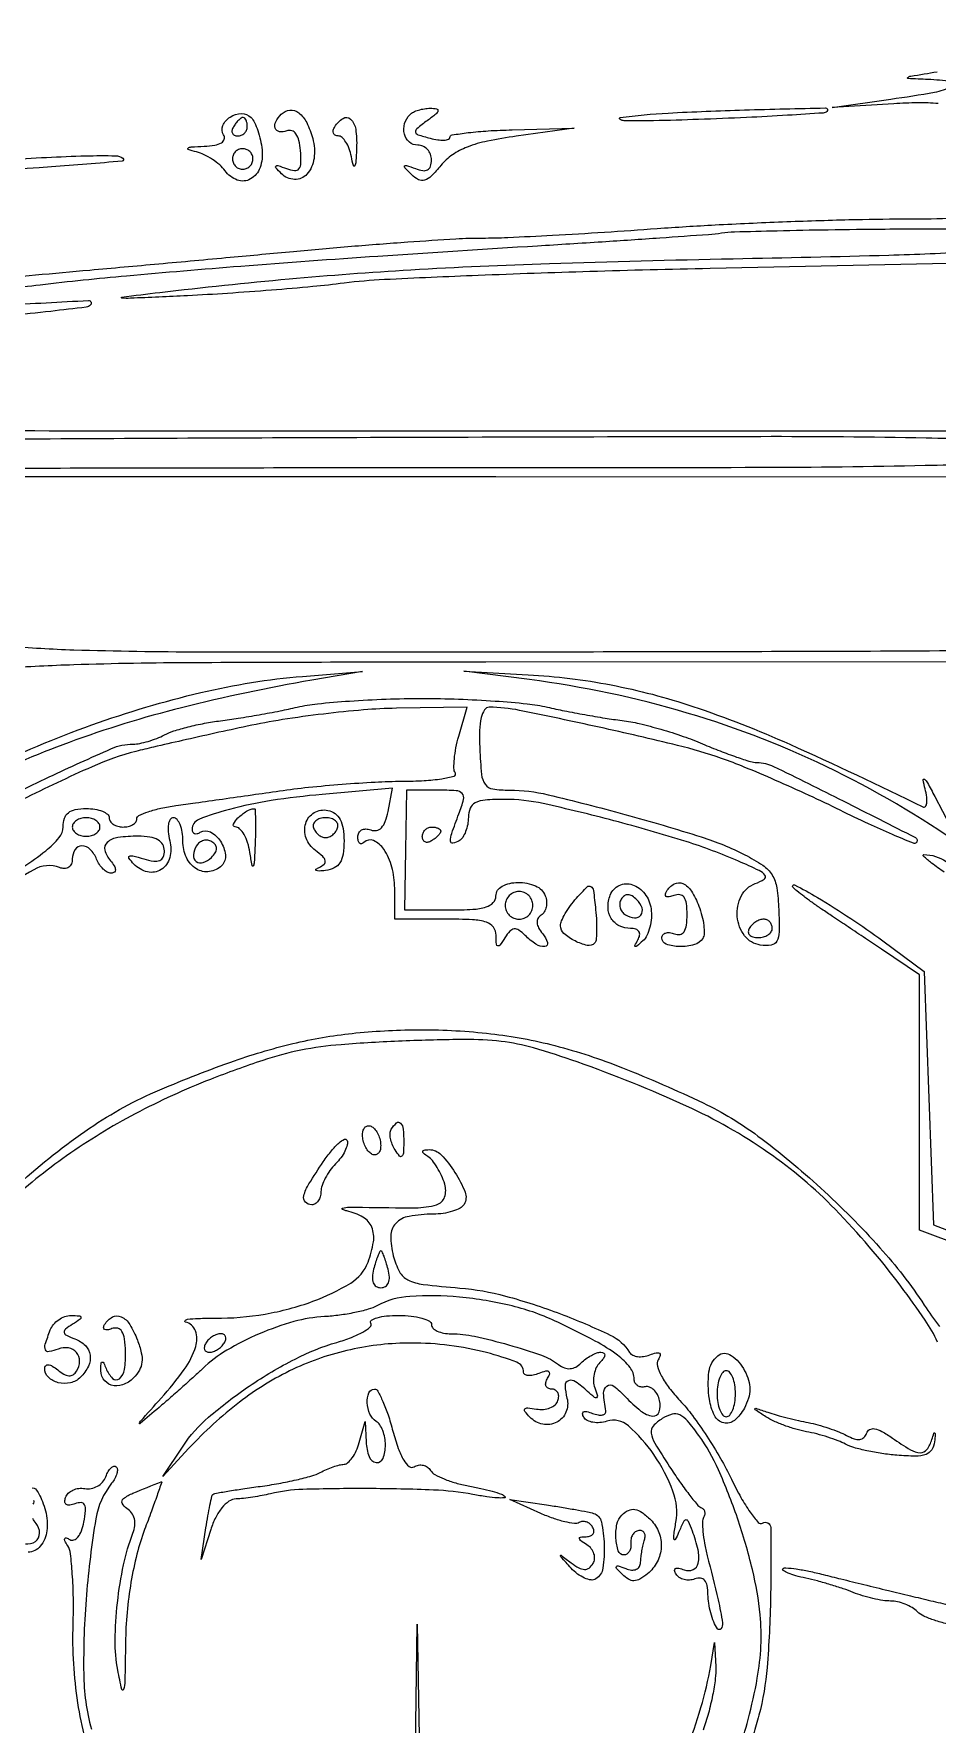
# Model space of a CAD drawing. Extents: x 0 to 960, y 2 to 508.
# Drawn here: x 230.8 to 328.9, y 154.6 to 338.1 of the extents above; entities that cross this region are included whole.
import ezdxf

# ---------------------------------------------------------------- set-up
doc = ezdxf.new("R2010")
doc.units = 0
doc.header["$MEASUREMENT"] = 0
doc.layers.get('0').update_dxf_attribs({"linetype": 'CONTINUOUS'})

msp = doc.modelspace()

# ---------------------------------------------------------------- linework, layer by layer
for points in [[(950.435205, 17.497208, 0.000014), (841.980241, 17.749425, 0.000448)], [(390.897861, 407.965973, 0.000118), (246.535184, 408), (27, 408), (27, 240.519502), (27, 73.039005), (48.630333, 72.769502), (70.260666, 72.5), (71.776011, 67.75), (73.291355, 63), (88.086661, 63, 0.005203), (97.242488, 63.095276, 0.040024), (101.509436, 63.52692, 0.111553), (103.642792, 64.436468, 0.226741), (104.496258, 66, -0.071226), (104.56146, 66.328521, -0.00401), (104.914671, 67.307813, -0.006094), (105.360066, 68.46864, -0.004425), (105.882891, 69.75), (107.242641, 73), (284.955145, 73, 0.000278), (369.140023, 73.04679, 0.000134), (477.047791, 73.195618, 0.000133)], [(330.416798, 332.870394, 0.032479), (327.916667, 333.125167, -0.002412), (325.746454, 333.215156, -0.683157), (325.703973, 333.340874, -0.134163), (326.032001, 333.491817, -0.001054), (328.91738, 333.964634, -0.021058)], [(329.02492, 330.516069, 0.0217), (326.806805, 330.592175, 0.01315), (324.181345, 330.499211), (317.5, 330.086496), (323.869102, 330.995684, 0.007484), (328.629888, 331.748153, 0.078308), (330.494934, 332.382861, 0.717987)], [(227.733315, 324.400737, -0.005599), (232.209953, 324.675553, -0.005658), (236.45864, 324.840473, -0.01243), (239.710586, 324.848998, -0.158669), (240.49671, 324.57361, -0.682596), (240.409855, 324.270159, -0.00624), (232.722018, 323.641075, -0.000462), (211.685993, 322.20331, 0.006776)], [(225.414032, 311.405089, -0.002051), (231, 311.920568, 0.000493), (236.892341, 312.445805, 0.000243), (244.38125, 313.124467, 0.000241), (252.153858, 313.836425, 0.000352), (259, 314.47171, -0.002696), (265.300845, 315.026615, -0.002958), (271.415625, 315.495522, -0.002761), (276.647941, 315.836609, -0.014856), (279.5, 315.92181, 0.011151), (282.287083, 315.984411, 0.002359), (287.14375, 316.2249, 0.002469), (292.773427, 316.558182, 0.002341), (298.5, 316.952515, -0.005288), (304.782504, 317.347942, -0.003347), (312.115476, 317.68248, -0.00336), (319.324394, 317.914516, -0.006191), (325.190983, 317.991221, 0.00686), (330.096787, 318.061929, 0.010659)], [(439.749622, 95.207972, -0.000018), (386.870077, 94.953943, -0.000619)], [(331.428632, 316.881183, 0.003262), (323.25, 316.863818, 0.001607), (317.070936, 316.790524, 0.002236), (311.539062, 316.682368, 0.001366), (306.88398, 316.557798, 0.02867), (305.5, 316.437351, -0.017986), (304.087789, 316.283995, -0.000682), (298.8, 315.908795, -0.001227), (292.541454, 315.488716, -0.000863), (285.5, 315.045644, 0.001665), (268.187058, 313.928386, 0.002595), (253.279563, 312.838745, 0.003004), (240.888268, 311.793392, 0.006743), (231.5, 310.816725, -0.003331), (227.87095, 310.414142, -0.003855)], [(337, 313.314486), (304.25, 312.61067, 0.002055), (291.197027, 312.276468, 0.002556), (279.064063, 311.853816, 0.00208), (268.882815, 311.404594, 0.019357), (264.5, 311.022483, -0.007983), (261.114603, 310.649583, -0.0035), (256.61875, 310.258624, -0.003463), (251.840684, 309.910087, -0.004629), (247.5, 309.663996, -0.000474), (241.31396, 309.376589, -0.040671), (240.377661, 309.41014, -0.886494), (240.377329, 309.518022, -0.001414), (244.5, 310.016959, -0.006691), (258.53012, 311.484606, -0.008038), (271.761396, 312.475764, -0.006715), (286.797938, 313.156844, -0.002938), (306.75, 313.674872, 0.001539), (323.649931, 314.066344, 0.00882), (332.606408, 314.459585, 0.007676)], [(227.535036, 308.633372, -0.002116), (236.759768, 309.143254, -0.681681), (236.978587, 308.659932, -0.170848), (236.498045, 308.421341, -0.001713), (232.651005, 307.961396, -0.005332), (228.182631, 307.490918, -0.003404)], [(214.080107, 295.034598, 0.000353), (263.116631, 295), (337, 295)], [(337.90644, 293.891389, 0.00587), (327.693047, 294.207032, 0.005235), (309.766403, 294.362733, 0.000398), (261.337835, 294.237771, 0.000768), (224.562403, 294.057094, 0.002796)], [(227.399246, 290.940739, -0.00088), (261.059017, 291, 0.0004), (309.584739, 291.038799, 0.005213), (327.615574, 291.255614, 0.005776), (337.906666, 291.605651, 0.400916)], [(227.975168, 271.675394, 0.015719), (235.169792, 271.230989, 0.007401), (248.836948, 271.019771, 0.000432), (290.495821, 271.028618, 0.00069), (324.897303, 271.113119, 0.00468), (341.902934, 271.337533, 0.002741)], [(332.797286, 269.943815), (279.907604, 269.899129, 0.000676), (248.153788, 269.829342, 0.007101), (235.154675, 269.598552, 0.009712), (227.707753, 269.215612, 0.247857)], [(225.4816, 258.182393, -0.0274), (237.111958, 263.082247, -0.027876), (248.951405, 266.592191, -0.037416), (260, 268.348824), (266.5, 268.888742), (261, 267.934538, 0.018391), (246.852869, 264.940479, 0.026608), (234.643028, 261.183035, 0.029739), (224.054769, 256.565862, 0.036297)], [(332.629574, 249.191531, 0.042142), (317.830983, 258.090278, 0.042192), (301.766636, 264.373287, 0.040252), (284.62068, 267.992496), (277.5, 268.905829), (284.5, 268.528558, -0.034326), (293.497345, 267.421124, -0.032988), (302.38217, 265.085656, -0.024614), (312.895155, 260.98123, -0.00899), (327.354939, 254.184182, 0.337844), (327.622043, 254.236719, 0.151728), (327.778125, 254.582678, 0.066236), (327.771696, 255.250868, 0.028035), (327.595019, 256.131687, -0.018238), (327.379541, 257.10654, -0.689722), (327.517033, 257.189757, -0.10205), (327.846238, 256.802136, -0.005025), (328.641068, 255.314273), (330.301975, 252.128545)], [(225.314417, 253.900255, -0.009859), (232.502818, 257.444124, -0.005945), (239.246174, 260.507616, -0.104006), (241.587675, 261, 0.048538), (242.312292, 261.070509, 0.022809), (243.227527, 261.294104, 0.022352), (244.172914, 261.617833, 0.029205), (245.002251, 262.001205, -0.046625), (246.003956, 262.422611, -0.01474), (247.566949, 262.86454, -0.014577), (249.348235, 263.257116, -0.015696), (251.106102, 263.534272, 0.007914), (253.02244, 263.805924, 0.004718), (255.294337, 264.186755, 0.004722), (257.551292, 264.609035, 0.008148), (259.419593, 265.008621, -0.030967), (261.606459, 265.372951, -0.00847), (265.092005, 265.674253, -0.00853), (269.063622, 265.881879, -0.008793), (273, 265.951108, -0.008793), (276.936378, 265.881879, -0.00853), (280.907995, 265.674253, -0.00847), (284.393541, 265.372951, -0.030967), (286.580407, 265.008621, 0.007828), (288.434156, 264.610906, 0.004716), (290.64366, 264.194546, 0.004722), (292.848033, 263.822092, 0.008237), (294.682822, 263.560792, -0.0263), (296.560838, 263.223748, -0.012888), (298.912946, 262.60825, -0.012748), (301.330475, 261.841285, -0.018066), (303.43532, 261.027725, 0.008197), (305.33201, 260.251261, 0.010233), (307.118603, 259.595644, 0.008646), (308.630615, 259.104708, 0.074302), (309.331339, 259, -0.114216), (311.138521, 258.581725, -0.002897), (318.702619, 254.827617, -0.001453), (326.536271, 250.85441, -0.509193), (326.625083, 250.291749, -0.303408), (326.317726, 250.230648, -0.002773), (324.059808, 251.181212, -0.008131), (321.435401, 252.354075, -0.005021), (318.386538, 253.814013, 0.006123), (315.000696, 255.426149, 0.005031), (311.347921, 257.066456, 0.005084), (307.961266, 258.505662, 0.01342), (305.5, 259.445696, 0.025124), (300.721604, 260.859967, 0.005235), (292.199513, 262.828849, 0.003864), (283.555753, 264.66081, 0.049644), (280.271635, 264.996674, 0.257491), (279.748727, 264.710107, 0.085138), (279.399465, 263.873721, 0.049571), (279.223285, 262.490016, 0.017771), (279.239119, 260.5, 0.013003), (279.433146, 257.71272, 0.132451), (279.836635, 256.637089, 0.202517), (280.657804, 256.134841, 0.037282), (282.467484, 255.999286, -0.058468), (286.655177, 255.506917, -0.008449), (295.000756, 253.369386, -0.009451), (303.293679, 250.925931, -0.041601), (308.008679, 248.995572, -0.030016), (309.967831, 247.84304, -0.106415), (310.974012, 246.79912, -0.102486), (311.481591, 245.411614, -0.026747), (311.703021, 243.036471, -0.012532), (311.737972, 240.611887, -0.117809), (311.486787, 239.608032, -0.24389), (310.883773, 239.184205, -0.069297), (309.701414, 239.189146, -0.198114), (307.99966, 240.194742, -0.141741), (307.202702, 242.284658, -0.138658), (307.637572, 244.511561, -0.189229), (309.148499, 245.85923, 0.052259), (310.118596, 246.338337, 0.436644), (310.198593, 246.767581, 0.123465), (309.579187, 247.274627, 0.007231), (307.342651, 248.289085, 0.02692), (301.632635, 250.422333, 0.011484), (293.793705, 252.682778, 0.010102), (286.140384, 254.536012, 0.054396), (281.888133, 255, 0.018585), (279.834791, 254.923653, 0.097478), (278.750794, 254.625198, 0.179009), (278.197566, 254.03552, 0.100145), (278, 253.059017, -0.046881), (277.925923, 252.270704, -0.046318), (277.70625, 251.50665, -0.050262), (277.383556, 250.876024, -0.111412), (277, 250.5, -0.094017), (276.330528, 250.243342, -0.464983), (276.059502, 250.467886, -0.086397), (276.197759, 251.303696, -0.006756), (276.975249, 253.4349, 0.02446), (277.484071, 254.999549, 0.25739), (277.330761, 255.63056, 0.195461), (276.673476, 255.942052, 0.014126), (274.622783, 256), (271.295068, 256), (271.184305, 249.5), (271.073542, 243), (276.036771, 243, 0.014234), (278.476148, 243.069458, 0.05921), (279.922795, 243.325556, 0.12307), (280.706564, 243.79367, 0.199455), (281, 244.5, -0.283286), (281.660061, 245.571517, -0.115661), (283.392442, 245.988645, -0.100955), (285.302387, 245.610933, -0.204772), (286.349337, 244.532025, -0.07011), (286.489311, 243.924415, -0.073818), (286.451994, 243.312833, -0.081527), (286.249036, 242.791116, -0.121473), (285.907768, 242.442997, 0.127098), (285.56117, 242.081516, 0.149374), (285.460302, 241.619583, 0.106971), (285.630601, 241.058535, 0.046256), (286.073886, 240.410972, -0.096795), (286.589901, 239.465818, -0.479782), (286.300252, 239.031287, -0.169691), (285.343981, 239.273437, -0.050345), (284.158359, 240.241641, 0.044506), (283.484638, 240.805025, 0.182338), (282.976839, 240.932945, 0.181316), (282.50925, 240.693851, 0.043931), (281.973672, 239.991641, -0.011499), (281.429374, 239.173014, -0.316019), (281.199286, 239.089324, -0.323507), (281.046791, 239.277243, -0.0118), (281.015313, 240.25, 0.158441), (280.720832, 241.129721, 0.157856), (279.964988, 241.669759, 0.066094), (278.461793, 241.93593, 0.010815), (275.5, 242), (270, 242), (270, 245.377555, 0.065219), (269.701381, 247.657159, 0.083598), (268.825763, 249.579996, 0.140644), (267.704379, 250.519199, 0.310202), (266.657991, 250.324657, -0.131282), (266.408538, 250.180393, -0.259457), (266.193285, 250.234088, -0.154481), (266.045771, 250.496526, -0.051431), (266, 250.940322, -0.122604), (266.110163, 251.382829, -0.150376), (266.410363, 251.68237, -0.130838), (266.863427, 251.786345, -0.08314), (267.39698, 251.677906, 0.143317), (268.025288, 251.626451, 0.154396), (268.561133, 251.925727, 0.101421), (268.983492, 252.610121, 0.040493), (269.278647, 253.677316), (269.763335, 256.212798), (262.131668, 255.536821, 0.015937), (256.592832, 254.867735, 0.027602), (252.056891, 253.913829, 0.027417), (248.741179, 252.825001, 0.308977), (248, 251.740095, 0.123286), (248.07075, 251.457522, 0.188091), (248.260466, 251.295018, 0.150083), (248.547505, 251.283959, 0.073668), (248.886693, 251.429973, -0.269139), (249.995558, 251.460758, -0.124988), (251.089845, 250.447949, -0.115048), (251.622717, 248.971071, -0.229555), (251.224836, 247.824836, -0.162652), (249.887566, 247.15742, -0.176703), (248.469552, 247.458707, -0.14637), (247.389058, 248.688248, -0.107989), (247, 250.468615, 0.038383), (246.925476, 251.437975, 0.057378), (246.700653, 252.256406, 0.075408), (246.37114, 252.81463, 0.225462), (245.980948, 253, 0.252746), (245.629059, 252.809985, 0.10632), (245.42905, 252.292329, 0.066633), (245.410079, 251.495148, 0.03417), (245.587017, 250.509318, -0.126269), (245.577284, 248.67448, -0.186973), (244.645099, 247.385685, -0.204574), (243.162476, 247.129128, -0.145733), (241.682783, 247.979612, -0.026593), (241.15131, 248.602299, -0.463764), (241.201387, 248.831481, -0.187427), (241.573941, 248.875132, -0.009872), (242.75, 248.545007, 0.032899), (243.834899, 248.293693, 0.135217), (244.499549, 248.365047, 0.209198), (244.869848, 248.737424, 0.092803), (245, 249.432612, 0.135549), (244.811463, 250.115292, 0.132414), (244.29808, 250.611701, 0.089854), (243.423013, 250.907593, 0.036727), (242.166667, 251, 0.032308), (239.952144, 250.856759, 0.148578), (238.793106, 250.333337, 0.286276), (238.537165, 249.487946, 0.107679), (239.131121, 248.342009, -0.032582), (239.545293, 247.771067, -0.122943), (239.682283, 247.3546, -0.266504), (239.561486, 247.103102, -0.151678), (239.229434, 247, -0.125677), (238.798443, 247.11007, -0.064053), (238.343184, 247.440625, -0.05745), (237.934012, 247.926337, -0.054778), (237.638374, 248.5, 0.102008), (236.954838, 249.567068, 0.199035), (236.041759, 249.95832, 0.259729), (235.297951, 249.55551, 0.142512), (235, 248.531385, -0.095571), (234.896779, 247.996299, -0.149551), (234.604904, 247.633904, -0.148355), (234.158258, 247.4951, -0.09356), (233.616891, 247.593518, 0.227148), (230.802697, 247.367029, 0.015202), (223.753537, 242.972797, 0.021672)], [(229.634376, 247.655371, 0.030702), (232.106043, 249.422016, 0.04622), (233.568598, 250.852524, 0.177866), (234, 252.026875, -0.078125), (234.144289, 252.944683, -0.148778), (234.566756, 253.552687, -0.122731), (235.323055, 253.893984, -0.044948), (236.5, 254, -0.038131), (237.457356, 253.926884, -0.057076), (238.265625, 253.70625, -0.074992), (238.817169, 253.382936, -0.226478), (239, 253, 0.148195), (239.115568, 252.618646, 0.098894), (239.440625, 252.29375, 0.082425), (239.926543, 252.074694, 0.064853), (240.5, 252, 0.056055), (241.073771, 252.064528, 0.075536), (241.559375, 252.255547, 0.094814), (241.884999, 252.538057, 0.168342), (242, 252.869948, -0.288685), (242.234209, 253.241789, -0.029079), (243.248437, 253.656888, -0.029388), (244.6213, 254.03917, -0.018873), (246.25, 254.327267, 0.000672), (248.362294, 254.622088, 0.000255), (251.307813, 255.038774, 0.000253), (254.508557, 255.494884, 0.000309), (257.5, 255.924601, -0.009922), (260.638895, 256.314073, -0.006355), (264.297024, 256.647497, -0.006386), (267.889907, 256.882855, -0.011865), (270.809017, 256.967281, 0.012842), (273.192249, 257.040874, 0.024083), (275.10906, 257.242317, 0.025743), (276.45321, 257.520868, 0.504372), (276.587991, 257.857628, -0.136788), (276.43674, 258.380298, -0.025588), (276.478381, 259.386399, -0.025687), (276.653018, 260.591671, -0.021014), (276.959168, 261.857628), (277.860389, 265), (270.180194, 264.882863, 0.016928), (266.628211, 264.708307, 0.009072), (262.259182, 264.265086, 0.009023), (257.813218, 263.650842, 0.013941), (254, 262.944281, 0.001504), (250.48162, 262.179258, 0.001468), (246.938978, 261.386877, 0.001445), (243.831606, 260.672818, 0.005505), (241.898648, 260.200254, 0.042207), (237.14639, 258.545105, 0.010122), (229.582206, 254.986291, 0.01095)], [(329.676863, 247.092417, -0.015195), (328.294965, 248.090318, -0.017525), (327.401678, 248.828863, -0.689911), (327.466672, 249, -0.152862), (329.861365, 248.250369, -0.014974)], [(336.75, 204.600521), (327, 208.264263), (327, 222.119587), (327, 235.974911), (322.865517, 238.737455, -0.000076), (321.108637, 239.911739, -0.000064), (319.248441, 241.155833, -0.000065), (317.550886, 242.291785, -0.000179), (316.357938, 243.090912, -0.007515), (315.394968, 243.757675, -0.007785), (314.463854, 244.445458, -0.007559), (313.676619, 245.065177, -0.033027), (313.242422, 245.468088, -0.838481), (313.424396, 245.713106, -0.018553), (315.902459, 244.357227, -0.01195), (319.520741, 242.080388, -0.012208), (323, 239.648815), (327.5, 236.33747), (328, 222.578484), (328.5, 208.819498), (337.5, 205.370032, -0.002355)], [(191.020312, 78.756035, -0.000021), (148.288673, 78.7121, -0.069906)], [(229.202916, 213.252852, -0.034916), (236.874835, 219.317712, -0.049603), (244.5, 223.483447, -0.015292), (252.598188, 226.627256, -0.028467), (259.357811, 228.591549, -0.031605), (265.79643, 229.648437, -0.024882), (272.856566, 230, -0.028405), (280.439407, 229.568865, -0.035054), (287.398778, 228.276071, -0.031169), (294.726034, 225.879852, -0.016453), (303.5, 222.052988, -0.049714), (309.441833, 218.462654, -0.024368), (316.259747, 212.817106, -0.024202), (322.692662, 206.341149, -0.037748), (327.5, 200.124002, 0.015266), (329.141466, 197.791742, 0.020955)], [(328.945491, 196.099954, 0.04301), (327.594413, 198.487991, 0.010489), (324.956682, 202.168626, 0.032229), (317.826902, 210.510295, 0.048376), (310.523072, 216.692976, 0.04437), (301.701638, 221.709871, 0.022327), (289.815634, 226.509343, 0.015187), (285.065272, 228.024489, 0.040042), (281.566146, 228.72776, 0.032352), (277.598813, 228.940693, 0.007225), (270.815634, 228.767615, 0.00928), (264.177043, 228.378695, 0.029961), (259.800536, 227.775425, 0.031929), (255.675026, 226.674771, 0.011673), (249.993084, 224.614207, 0.029027), (241.837619, 220.88102, 0.03132), (234.382733, 216.311018, 0.032805), (227.890211, 211.080671, 0.040428)], [(306.462506, 148.377417, 0.006366), (308.376808, 155.151362, 0.021727), (309.37301, 159.622288, 0.032076), (309.76518, 163.119875, 0.036157), (309.681492, 166.5, 0.035634), (308.846339, 171.416082, 0.022462), (307.211742, 177.007199, 0.022546), (305.156701, 182.236742, 0.049857), (303.031776, 185.955375, 0.019865), (301.802347, 187.544389, 0.110098), (300.949896, 188.19682, 0.177589), (300.112852, 188.265977, 0.072418), (299.051286, 187.799956, 0.066838), (298.079334, 186.994946, 0.228278), (297.845678, 186.230758, 0.098315), (298.239844, 185.144647, 0.008044), (299.852597, 182.573526, 0.008606), (300.92176, 180.988795, 0.011674), (301.944468, 179.598071, 0.008724), (302.83853, 178.480791, 0.115768), (303.256231, 178.16459, -0.110109), (303.508357, 177.978124, -0.114915), (303.652626, 177.704916, -0.109811), (303.664844, 177.385799, -0.093545), (303.543722, 177.070743, 0.142977), (303.409384, 176.584489, 0.020126), (303.466903, 175.53454, 0.021612), (303.643336, 174.265935, 0.016855), (303.94044, 172.906154, -0.003888), (305.11595, 168.124244, -0.023598), (305.587696, 165.618426, -0.196411), (305.428411, 164.991971, -0.517373), (305.04569, 165, -0.053074), (304.655223, 165.734037, -0.028138), (304.324302, 166.711093, -0.027662), (304.095399, 167.759336, -0.038214), (304.015313, 168.718615, 0.042469), (303.9276, 169.671528, 0.131369), (303.655865, 170.251864, 0.197778), (303.209522, 170.484872, 0.114753), (302.601151, 170.400442, -0.077332), (302.017538, 170.274797, -0.076613), (301.421369, 170.331746, -0.081909), (300.904464, 170.557402, -0.110991), (300.549213, 170.920372, -0.085374), (300.392186, 171.30985, -0.339634), (300.495415, 171.528035, -0.178232), (300.837447, 171.569729, -0.03375), (301.448062, 171.381557, 0.20096), (302.398397, 171.410294, 0.239081), (302.952784, 172.103511, 0.106998), (302.9412, 173.558714, 0.036332), (302.325134, 175.595098, 0.013561), (301.888825, 176.645977, 0.326406), (301.627875, 176.795089, 0.25963), (301.356711, 176.601542, 0.009842), (300.827676, 175.426885, -0.01986), (300.468523, 174.670279, -0.686563), (300.328259, 174.686539, -0.101301), (300.305873, 175.132379, -0.005317), (300.538224, 176.550703, 0.134821), (300.218111, 179.909669, 0.059301), (298.132929, 183.900258, 0.061808), (295.379605, 187.017874, 0.263678), (293.039367, 187.512495, -0.056325), (292.276508, 187.36198, -0.063638), (291.531083, 187.395423, -0.073147), (290.914529, 187.598355, -0.139193), (290.532219, 187.947868, -0.098596), (290.394547, 188.316963, -0.342344), (290.508676, 188.526265, -0.16304), (290.868177, 188.558225, -0.032972), (291.488956, 188.365864, 0.043362), (292.088735, 188.193565, 0.093641), (292.567094, 188.190536, 0.170443), (292.846475, 188.349774, 0.227739), (292.922473, 188.627319, -0.030259), (292.688934, 190.562998, -0.25396), (293.049425, 191.33305, -0.333758), (293.784694, 191.326645, -0.041974), (295.038955, 190.188561, 0.035939), (296.723169, 188.622931, 0.140892), (298.018673, 188.079567, 0.35813), (298.704152, 188.51952, 0.132696), (298.763934, 189.75, 0.066051), (298.528611, 190.400287, 0.082719), (298.1439, 190.9125, 0.098335), (297.674146, 191.210627, 0.145115), (297.19061, 191.25, -0.088448), (296.736118, 191.236119, -0.11501), (296.349742, 191.38817, -0.125304), (296.09272, 191.682664, -0.1176), (296, 192.071429, 0.168063), (295.556174, 193.35455, 0.065907), (294.197748, 194.68009, 0.038585), (291.767719, 196.2185, 0.010663), (287.727846, 198.25, 0.050925), (282.773127, 200.018568, 0.037569), (277.02512, 200.981513, 0.038223), (271.662409, 201.059135, 0.10778), (268.076422, 200.0409, -0.054011), (267.125055, 199.657068, -0.018116), (265.667432, 199.30139, -0.017786), (264.013751, 199.021711, -0.01942), (262.392163, 198.870243, 0.054241), (259.063628, 198.323937, 0.033096), (255.301404, 197.004843, 0.033164), (251.764014, 195.209324, 0.056553), (249.126518, 193.208509, -0.006004), (248.237356, 192.380232, -0.002423), (247.004813, 191.270288, -0.002397), (245.666341, 190.088119, -0.003039), (244.418009, 189.009491, -0.00065), (242.350675, 187.249674, -0.718775), (242.281994, 187.291078, -0.128952), (242.394322, 187.509695, -0.000352), (244.639686, 190.009491, 0.027646), (247.145439, 193.125574, 0.078052), (248.397443, 195.613734, 0.165873), (248.366299, 197.310844, 0.250876), (247.291574, 198.276684, -0.545268), (247.23735, 198.434011, -0.196213), (247.495025, 198.580451, -0.025648), (248.687153, 198.673634, -0.00779), (250.5, 198.693832, 0.043654), (255.923586, 199.144006, 0.045267), (261.118501, 200.52896, 0.04936), (265.225461, 202.511076, 0.166305), (267.104114, 204.77384, 0.050889), (267.694508, 206.978701, 0.138662), (267.509845, 208.568661, 0.164496), (266.557894, 209.660051, 0.079974), (264.811149, 210.33324, -0.071217), (264.33496, 210.507299, -0.689649), (264.3539, 210.652935, -0.055311), (265.070307, 210.741843, -0.008605), (266.5, 210.735772, 0.006214), (272.26031, 210.683762, 0.067846), (274.550395, 211.003877, 0.247828), (275.416821, 211.827758, 0.158096), (275.432606, 213.25, 0.031814), (275.081714, 214.165241, 0.029316), (274.609104, 215.054877, 0.030565), (274.092573, 215.796996, 0.079947), (273.615219, 216.234687, -0.023984), (273.13287, 216.586733, -0.266085), (273.04935, 216.800647, -0.332765), (273.194717, 216.944578, -0.03138), (273.726947, 216.984687, -0.207807), (275.040013, 216.433704, -0.048693), (276.548309, 214.515775, -0.048588), (277.64562, 212.366209, -0.236379), (277.527179, 211.043976, -0.134553), (277.09458, 210.641193, -0.043722), (276.281021, 210.30217, -0.039917), (275.268358, 210.067566, -0.035558), (274.190983, 209.984687, 0.041898), (271.55647, 209.748433, 0.159506), (270.118212, 208.982147, 0.193024), (269.568014, 207.618735, 0.065611), (269.847714, 205.459762, 0.057105), (270.523334, 203.738087, 0.159465), (271.446321, 202.849365, 0.083308), (273.092054, 202.369014, 0.008901), (277.067329, 201.970337, -0.045749), (282.046835, 201.097159, -0.024308), (288.007008, 199.164057, -0.020311), (293.41314, 196.860165, -0.14443), (295.51205, 194.980502, 0.147494), (295.84505, 194.685869, 0.077623), (296.381306, 194.533677, 0.066171), (297.030875, 194.540531, 0.055986), (297.69607, 194.713613, -0.027396), (298.397437, 194.93954, -0.200093), (298.739853, 194.891943, -0.352202), (298.830149, 194.652372, -0.059255), (298.608344, 194.175305, 0.215761), (298.521578, 193.504161, 0.048462), (298.974292, 192.413029, 0.0407), (299.807591, 191.117222, 0.026147), (300.966657, 189.755366, -0.02989), (302.326261, 188.133461, -0.014334), (303.881347, 185.904777, -0.014155), (305.376326, 183.478661, -0.019619), (306.566628, 181.218344, 0.015994), (307.59479, 179.231122, 0.026866), (308.597691, 177.642659, 0.025838), (309.474921, 176.532092, 0.366207), (309.939473, 176.462592, -0.582719), (310.830859, 175.973706, -0.008242), (310.811425, 168.430728, -0.015284), (310.431846, 160.788348, -0.044905), (309.541791, 155.601473, -0.003842), (308.971895, 153.521065, -0.004065)], [(237.657704, 149.25003, -0.055022), (235.604841, 156.953141, -0.044956), (235.08754, 165.470502, 0.010727), (235.109717, 168.337009, 0.013897), (235.000622, 170.963693, 0.011601), (234.799433, 173.132461, 0.109907), (234.494916, 174.008226, -0.021722), (234.199409, 174.536353, -0.20568), (234.183952, 174.789435, -0.421336), (234.339834, 174.860655, -0.046186), (234.731142, 174.666163, 0.234144), (235.170117, 174.624967, 0.132851), (235.61105, 174.946852, 0.080641), (235.995166, 175.625379, 0.041349), (236.258073, 176.569687, 0.022317), (236.439459, 177.818335, 0.139219), (236.326822, 178.447943, 0.286303), (235.955712, 178.68031, 0.092295), (235.288862, 178.557352, -0.054307), (234.714228, 178.405779, -0.188712), (234.346431, 178.489435, -0.245442), (234.192583, 178.775975, -0.087154), (234.270184, 179.24932, -0.11824), (234.562992, 179.704384, -0.084396), (235.066549, 180.045395, -0.077226), (235.700076, 180.222589, -0.074037), (236.367127, 180.20309, 0.093734), (237.047138, 180.209818, 0.080432), (237.718481, 180.460471, 0.080138), (238.278514, 180.9113, 0.091925), (238.636922, 181.496218, -0.038021), (238.908149, 182.068752, -0.073471), (239.220289, 182.466737, -0.125411), (239.519119, 182.633696, -0.267463), (239.766039, 182.567294, -0.193675), (239.890413, 182.275391, -0.072884), (239.833852, 181.826491, -0.058253), (239.619159, 181.300044, -0.042515), (239.268135, 180.774166, 0.128023), (237.554039, 176.924448, 0.0205), (236.53326, 168.683793, 0.023532), (236.231899, 160.124426, 0.063206), (237.06925, 154.099924, 0.024522)], [(230.678053, 180.25, -0.311775), (230.986983, 180.170719, -0.049225), (231.369713, 179.630931, -0.040015), (231.75385, 178.811588, -0.024278), (232.08048, 177.791466, -0.093548), (232.242094, 175.634088, -0.147579), (231.516447, 173.940592, -0.213341), (230.201869, 173.301439, -0.183234)], [(230.758676, 178.501339, 0.1528), (230.873341, 178.749118, 0.398074), (230.768174, 178.894112, 0.108227)], [(229.900452, 174.218233, 0.206259), (230.984701, 174.457112, 0.241217), (231.445233, 175.355397, 0.175023), (231.057234, 176.431037, -0.064105), (230.715092, 176.971116, -0.07349)], [(152.848529, 80.223922, -0.000034), (194.698437, 80.171963, -0.000244)], [(329.97149, 165.536852, -0.027045), (328.600451, 165.907695, -0.02808), (327.444925, 166.361719, -0.088951), (326.765415, 166.834585, 0.062347), (326.191264, 167.280983, 0.039119), (325.427413, 167.657659, 0.038812), (324.603609, 167.914616, 0.056251), (323.847053, 168, -0.038948), (323.012912, 168.065074, -0.01755), (321.934275, 168.27342, -0.017251), (320.804864, 168.574354, -0.022526), (319.797053, 168.930792, 0.015454), (318.712098, 169.331863, 0.007969), (317.332285, 169.769666, 0.007913), (315.897497, 170.175233, 0.011866), (314.632001, 170.47946, -0.015125), (313.559402, 170.744722, -0.02915), (312.722824, 171.032181, -0.037272), (312.183881, 171.301732, -0.488592), (312.160076, 171.493409, -0.223411), (312.480178, 171.608732, -0.011386), (313.606556, 171.47682, -0.016372), (314.977375, 171.238555, -0.010969), (316.528075, 170.880747, 0.001577), (318.437764, 170.402159, 0.000709), (320.948872, 169.785037, 0.000702), (323.603859, 169.140492, 0.000956), (326, 168.567192, -0.000541), (328.2129, 168.039676, -0.000631), (330.313657, 167.533689, -0.000557)], [(301.621179, 151.829723, 0.026926), (303.255531, 156.431222, 0.030405), (304.309146, 161), (304.727636, 163.5), (304.863818, 160.875727, -0.045076), (304.814084, 159.575915, -0.016871), (304.519372, 157.773469, -0.016554), (304.064254, 155.820185, -0.019293), (303.5, 154, 0.013584)]]:
    msp.add_lwpolyline(points, format="xyb")
for points in [[(5.998407, 426.25), (5.996813, 402.5), (14.248407, 402.5), (22.5, 402.5), (22.753164, 248.25), (23.006328, 94), (14.503164, 94), (6, 94), (6, 75.513061), (6, 57.026122), (16.25, 57.412259, -0.009139), (24.444737, 57.571062, -0.000017), (159.275, 57.714579, -0.000125), (310.797984, 57.832731, -0.000078), (488.75, 57.899198), (951, 58), (951, 254), (951, 450), (478.5, 450), (6, 450)], [(255.598765, 325.483611, -0.110288), (255.379815, 323.562342, -0.183205), (254.348219, 322.326468, -0.22029), (252.915049, 322.212722, -0.147294), (251.58046, 323.220852, 0.055412), (251.004056, 323.849486, 0.033843), (250.201991, 324.459652, 0.03362), (249.314008, 324.962748, 0.050039), (248.475067, 325.26733, -0.015844), (247.587075, 325.522627, -0.610783), (247.560824, 325.682701, -0.144306), (247.911547, 325.810759, -0.005544), (249.309017, 325.883999, 0.02911), (250.470149, 325.999886, 0.091979), (251.203906, 326.260369, 0.197471), (251.498675, 326.643085, 0.207909), (251.430902, 327.111803, -0.241411), (251.349847, 328.125144, -0.154076), (252.127494, 329.048989, -0.138447), (253.364154, 329.418319, -0.202833), (254.40273, 328.99727, -0.085976), (254.77559, 328.468158, -0.028569), (255.133337, 327.585861, -0.02747), (255.425181, 326.5442, -0.028014)], [(252.5, 328, 0.082592), (252.343488, 327.6179, 0.161196), (252.3746, 327.29375, 0.182303), (252.586039, 327.078288, 0.108972), (252.940983, 327, 0.093332), (253.345238, 327.076123, 0.09642), (253.688914, 327.29375, 0.099167), (253.918938, 327.618444, 0.105053), (254, 328, 0.042167), (253.967655, 328.382849, 0.061769), (253.870461, 328.70625, 0.081139), (253.727648, 328.92554, 0.210953), (253.559017, 329, 0.151918), (253.34829, 328.934461, 0.038439), (253.066025, 328.70625, 0.035638), (252.768994, 328.382774, 0.029505)], [(261.097907, 326.726306, -0.097612), (261.243141, 324.552672, -0.150464), (260.469497, 322.850427, -0.224406), (259.130058, 322.277739, -0.190182), (257.707618, 322.901627, -0.011893), (257.105551, 323.537879, -0.396165), (257.109473, 323.730317, -0.288543), (257.331212, 323.783219, -0.009034), (258.247576, 323.453187, 0.060774), (259.129716, 323.235104, 0.263284), (259.609398, 323.434483, 0.164123), (259.826179, 324.053913, 0.023473), (259.7776, 325.416517, 0.037023), (259.60574, 326.505065, 0.095427), (259.281924, 327.228474, 0.16082), (258.829013, 327.566202, 0.173775), (258.280024, 327.553961, -0.124566), (257.485654, 327.459344, -0.288507), (257.041893, 327.826389, -0.19983), (257.096635, 328.540666, -0.078774), (257.6875, 329.354167, -0.174816), (258.618439, 329.791597, -0.189637), (259.576868, 329.514237, -0.114342), (260.448701, 328.450514, -0.04943)], [(265.863818, 325.75, -0.004641), (265.783099, 324.173612, -0.114822), (265.659635, 323.75849, -0.674817), (265.51133, 323.77851, -0.014773), (265.294267, 324.75, 0.040061), (265.055591, 325.611202, 0.053412), (264.697545, 326.339063, 0.064918), (264.281975, 326.838966, 0.189109), (263.871432, 327, -0.119585), (263.544126, 327.079417, -0.186902), (263.354169, 327.29375, -0.152877), (263.33724, 327.617568, -0.075745), (263.5, 328, -0.114307), (264.397195, 328.904759, -0.34328), (265.207847, 328.823928, -0.169512), (265.768067, 327.732518, -0.045099)], [(273.543269, 328.655298, 0.011384), (272.406591, 327.783744, 0.269911), (272.267371, 327.421188, 0.283558), (272.516175, 327.133608, 0.012294), (273.85214, 326.748917, 0.027215), (274.675812, 326.580783, 0.047778), (275.369668, 326.545044, 0.06793), (275.847915, 326.631909, 0.323735), (276.002049, 326.84362, -0.368424), (276.231365, 327.110895, -0.008744), (277.985706, 327.354929, -0.015046), (280.164687, 327.552973, -0.009118), (282.752049, 327.662522), (289.5, 327.825045), (283.205414, 326.968245, 0.016442), (280.081716, 326.437934, 0.042002), (277.880244, 325.792951, 0.057562), (276.270222, 324.94665, 0.071787), (275.026397, 323.805723, -0.022773), (273.973224, 322.630613, -0.12391), (273.249327, 322.188813, -0.19848), (272.58687, 322.248906, -0.07479), (271.820983, 322.809246, -0.007639), (271.100187, 323.545803, -0.350275), (271.083267, 323.743292, -0.341485), (271.273712, 323.80731, -0.007478), (272.25, 323.452257, 0.051371), (273.046567, 323.239405, 0.164385), (273.581398, 323.32978, 0.195632), (273.894911, 323.708745, 0.076342), (274, 324.393011, 0.09222), (273.885883, 325.006471, 0.096079), (273.559375, 325.527947, 0.099375), (273.072312, 325.876932, 0.106303), (272.5, 326, -0.180027), (271.592457, 326.33771, -0.154548), (271.055706, 327.209943, -0.133222), (271.078216, 328.340638, -0.125809), (271.666667, 329.333333, -0.0859), (272.029903, 329.589385, -0.036837), (272.585311, 329.804167, -0.035055), (273.225237, 329.950816, -0.038818), (273.857796, 330, -0.041202), (274.558791, 329.942138, -0.433399), (274.701664, 329.727899, -0.167111), (274.479768, 329.374701, -0.011833)], [(316.916667, 329.638845, -0.163786), (316.540872, 329.484609, -0.000925), (312.656771, 329.239888, -0.003807), (308.205108, 329.001675, -0.002394), (303, 328.787846, -0.003395), (298.109592, 328.643641, -0.011673), (294.934375, 328.645725, -0.149993), (294.454289, 328.805763, -0.67834), (294.5, 328.991897, -0.02151), (299.686313, 329.485477, -0.005754), (307.968977, 329.819955, -0.0017), (316.760494, 330.043771, -0.702458)], [(252.552786, 325.08541, 0.099038), (252.401684, 324.679226, 0.097945), (252.417584, 324.244476, 0.097945), (252.597789, 323.848514, 0.099038), (252.91459, 323.552786, 0.099038), (253.320774, 323.401684, 0.097945), (253.755524, 323.417584, 0.097945), (254.151486, 323.597789, 0.099038), (254.447214, 323.91459, 0.099038), (254.598316, 324.320774, 0.097945), (254.582416, 324.755524, 0.097945), (254.402211, 325.151486, 0.099038), (254.08541, 325.447214, 0.099038), (253.679226, 325.598316, 0.097945), (253.244476, 325.582416, 0.097945), (252.848514, 325.402211, 0.099038)], [(254.850168, 250.25, -0.002217), (254.757833, 248.17029, -0.117172), (254.647423, 247.789317, -0.703743), (254.518563, 247.811574, -0.005737), (254.283746, 249.25, 0.039732), (254.037271, 250.303773, 0.053899), (253.641853, 251.196686, 0.066162), (253.167366, 251.812225, 0.194659), (252.683578, 252.015313, -0.545307), (252.496803, 252.313626, -0.092857), (252.977584, 252.981048, -0.049841), (253.924752, 253.71882, -0.125905), (254.75, 253.984687, -0.419183), (254.84688, 253.897516, -0.004356), (254.882549, 252.893939, -0.010461), (254.889664, 251.686876, -0.006227)], [(264.5, 250.5, -0.035124), (264.39835, 249.054769, -0.104263), (264.061104, 248.125726, -0.13909), (263.44603, 247.56591, -0.085099), (262.5, 247.281329, -0.015613), (261.787347, 247.216161, -0.12837), (261.470257, 247.278913, -0.56126), (261.457036, 247.414522, -0.056094), (261.803003, 247.618635, 0.077451), (262.340641, 247.967462, 0.271772), (262.46163, 248.34525, 0.155254), (262.194121, 248.803035, 0.025641), (261.390523, 249.456393, -0.14731), (260.380839, 250.793123, -0.165593), (260.3388, 252.398191, -0.187728), (261.264062, 253.558523, -0.181131), (262.746976, 253.810212, -0.111367), (263.523331, 253.470869, -0.112945), (264.074176, 252.832545, -0.084165), (264.397463, 251.854037, -0.037809)], [(235, 252, 0.148195), (235.115568, 251.618646, 0.098894), (235.440625, 251.29375, 0.082425), (235.926543, 251.074694, 0.064853), (236.5, 251, 0.064853), (237.073457, 251.074694, 0.082425), (237.559375, 251.29375, 0.098894), (237.884432, 251.618646, 0.148195), (238, 252, 0.148195), (237.884432, 252.381354, 0.098894), (237.559375, 252.70625, 0.082425), (237.073457, 252.925306, 0.064853), (236.5, 253, 0.064853), (235.926543, 252.925306, 0.082425), (235.440625, 252.70625, 0.098894), (235.115568, 252.381354, 0.148195)], [(261.191667, 251.925, 0.073624), (261.399741, 251.514089, 0.066918), (261.723802, 251.165781, 0.070382), (262.110048, 250.930417, 0.102038), (262.5, 250.85, 0.102038), (262.889952, 250.930417, 0.070382), (263.276198, 251.165781, 0.066918), (263.600259, 251.514089, 0.073624), (263.808333, 251.925, 0.159683), (263.810399, 252.333474, 0.143818), (263.571823, 252.684219, 0.107546), (263.111023, 252.920344, 0.064908), (262.5, 253, 0.064908), (261.888977, 252.920344, 0.107546), (261.428177, 252.684219, 0.143818), (261.189601, 252.333474, 0.159683)], [(275, 251.559017, -0.151918), (274.934461, 251.34829, -0.038439), (274.70625, 251.066025, -0.035638), (274.382774, 250.768994, -0.029505), (274, 250.5, -0.082592), (273.6179, 250.343488, -0.161196), (273.29375, 250.3746, -0.182303), (273.078288, 250.586039, -0.108972), (273, 250.940983, -0.093332), (273.076123, 251.345238, -0.09642), (273.29375, 251.688914, -0.099167), (273.618444, 251.918938, -0.105053), (274, 252, -0.042167), (274.382849, 251.967655, -0.061769), (274.70625, 251.870461, -0.081139), (274.92554, 251.727648, -0.210953)], [(248.468963, 249.949781, 0.116221), (248.141241, 248.967994, 0.258096), (248.448742, 248.268926, 0.251496), (249.214666, 248.146534, 0.113251), (250.103799, 248.703799, 0.053431), (250.515485, 249.214314, 0.136091), (250.655459, 249.664644, 0.169261), (250.531428, 250.059296, 0.094625), (250.156231, 250.403444, 0.105525), (249.716563, 250.560607, 0.099247), (249.240657, 250.529717, 0.096292), (248.801911, 250.315254, 0.09291)], [(297.834665, 243.124449, -0.051942), (297.871487, 242.139438, -0.046304), (297.709307, 241.127838, -0.049043), (297.385675, 240.239916, -0.094964), (296.93796, 239.634665, -0.005897), (296.302421, 239.062748, -0.238619), (296.126943, 239.017476, -0.492388), (296.075816, 239.126154, -0.009653), (296.412313, 239.75, 0.084697), (296.595656, 240.260216, 0.187669), (296.516819, 240.659287, 0.177823), (296.183226, 240.914347, 0.075343), (295.618034, 241, -0.114657), (294.379049, 241.287902, -0.14254), (293.509055, 242.081976, -0.133822), (293.167458, 243.262121, -0.095816), (293.408363, 244.621794, -0.194499), (294.379337, 245.662791, -0.192886), (295.805236, 245.741142, -0.151178), (297.155112, 244.764594, -0.126487)], [(303.031905, 243.416084, -0.028405), (303.366262, 242.359672, -0.032853), (303.559414, 241.322094, -0.034828), (303.602506, 240.438661, -0.133964), (303.448137, 239.916084, -0.188201), (302.540641, 239.233089, -0.071354), (300.940971, 239.022885, -0.080485), (299.494084, 239.274877, -0.319705), (299, 239.968615, -0.166964), (299.111617, 240.293552, -0.150802), (299.403906, 240.497706, -0.108011), (299.848764, 240.540168, -0.061673), (300.375, 240.409593, 0.136259), (300.98213, 240.3514, 0.206275), (301.419084, 240.639015, 0.11425), (301.675945, 241.333399, 0.031708), (301.75, 242.5, 0.030836), (301.67639, 243.692428, 0.120611), (301.416028, 244.377138, 0.214721), (300.965871, 244.649643, 0.122542), (300.323062, 244.570476, -0.043396), (299.809514, 244.422987, -0.173818), (299.491251, 244.4715, -0.312544), (299.386938, 244.677116, -0.104682), (299.507079, 245.011454, -0.128253), (300.357631, 245.823282, -0.237314), (301.289138, 245.861482, -0.147435), (302.218927, 245.049633, -0.049272)], [(282, 243.5, 0.099038), (282.114514, 242.927543, 0.097945), (282.440625, 242.440625, 0.097945), (282.927543, 242.114514, 0.099038), (283.5, 242, 0.099038), (284.072457, 242.114514, 0.097945), (284.559375, 242.440625, 0.097945), (284.885486, 242.927543, 0.099038), (285, 243.5, 0.099038), (284.885486, 244.072457, 0.097945), (284.559375, 244.559375, 0.097945), (284.072457, 244.885486, 0.099038), (283.5, 245, 0.099038), (282.927543, 244.885486, 0.097945), (282.440625, 244.559375, 0.097945), (282.114514, 244.072457, 0.099038)], [(291.713657, 239.380323, -0.25754), (290.91625, 239.149925, -0.062484), (289.579999, 239.634148, -0.061408), (288.376997, 240.448583, -0.216545), (288, 241.278248, -0.104396), (288.113424, 241.815569, -0.027598), (288.514063, 242.601831, -0.026765), (289.080187, 243.466005, -0.024675), (289.75, 244.289555, -0.013109), (290.894893, 245.498072, -0.346857), (291.309121, 245.547375, -0.227347), (291.58084, 245.127554, -0.006985), (291.820529, 243.022158, -0.013462), (291.91217, 241.759734, -0.018722), (291.921353, 240.626415, -0.01541), (291.865868, 239.705169, -0.175372)], [(294.596556, 244.156231, 0.105525), (294.439393, 243.716563, 0.099247), (294.470283, 243.240657, 0.096292), (294.684746, 242.801911, 0.09291), (295.050219, 242.468963, 0.116221), (296.032006, 242.141241, 0.258096), (296.731074, 242.448742, 0.251496), (296.853466, 243.214666, 0.113251), (296.296201, 244.103799, 0.053431), (295.785686, 244.515485, 0.136091), (295.335356, 244.655459, 0.169261), (294.940704, 244.531428, 0.094625)], [(308.5, 241, 0.139169), (308.392057, 240.620352, 0.191142), (308.521475, 240.29375, 0.138808), (308.889346, 240.073267, 0.066118), (309.440983, 240, 0.062283), (310.037096, 240.074545, 0.080552), (310.542039, 240.29375, 0.097988), (310.879982, 240.618621, 0.153634), (311, 241, 0.092995), (310.928382, 241.381732, 0.096318), (310.723586, 241.70625, 0.099231), (310.418051, 241.923444, 0.105429), (310.059017, 242, 0.089642), (309.653442, 241.926698, 0.053229), (309.2129, 241.70625, 0.051032), (308.806203, 241.382515, 0.06081)], [(268.309017, 216.690983, -0.158106), (268.03073, 216.454864, -0.17101), (267.676563, 216.436698, -0.120394), (267.29172, 216.660702, -0.062696), (266.940983, 217.095492, -0.056471), (266.67312, 217.663357, -0.053919), (266.533826, 218.285684, -0.05826), (266.536106, 218.866893, -0.108741), (266.690983, 219.309017, -0.158106), (266.96927, 219.545136, -0.17101), (267.323437, 219.563302, -0.120394), (267.70828, 219.339298, -0.062696), (268.059017, 218.904508, -0.056471), (268.32688, 218.336643, -0.053919), (268.466174, 217.714316, -0.05826), (268.463894, 217.133107, -0.108741)], [(270.984687, 217.75, -0.012382), (270.948456, 216.60267, -0.204688), (270.782177, 216.267166, -0.422266), (270.524497, 216.291, -0.02886), (270.05067, 216.952254, -0.045296), (269.73572, 217.56691, -0.049042), (269.546664, 218.212247, -0.054724), (269.501528, 218.79244, -0.131214), (269.625, 219.202254, -0.07248), (270.201812, 219.889462, -0.407002), (270.63601, 219.869801, -0.167601), (270.924616, 219.224181, -0.02377)], [(263.580357, 215.4375, 0.040008), (262.975588, 214.727348, 0.035472), (262.46423, 213.90173, 0.037203), (262.111568, 213.088655, 0.083915), (262, 212.428571, -0.068255), (261.925111, 211.882535, -0.084734), (261.70625, 211.419643, -0.099788), (261.381339, 211.110117, -0.141492), (261, 211, -0.206704), (260.300836, 211.30194, -0.259922), (260.131208, 211.975026, -0.073436), (260.696649, 213.281977, -0.011211), (262.25, 215.666628, -0.019443), (263.137258, 216.861652, -0.040213), (263.936105, 217.70565, -0.06926), (264.534708, 218.110092, -0.452072), (264.830357, 217.987436, -0.147406), (264.84758, 217.504938, -0.049731), (264.599442, 216.838441, -0.044337), (264.160727, 216.113803, -0.038114)], [(267.710251, 204, 0.048265), (267.575446, 203.161067, 0.11018), (267.674889, 202.531275, 0.159863), (267.995536, 202.145233, 0.141083), (268.5, 202, 0.141083), (269.004464, 202.145233, 0.159863), (269.325111, 202.531275, 0.11018), (269.424554, 203.161067, 0.048265), (269.289749, 204, 0.011694), (269.07001, 204.766573, 0.018384), (268.842018, 205.4125, 0.012941), (268.62698, 205.918345, 0.293778), (268.5, 206, 0.293778), (268.37302, 205.918345, 0.012941), (268.157982, 205.4125, 0.018384), (267.92999, 204.766573, 0.011694)], [(235.028025, 198.038482, 0.025443), (234.261156, 197.497023, 0.271633), (234.127, 197.155874, 0.245408), (234.355503, 196.847105, 0.021499), (235.278025, 196.446806, -0.103544), (236.413383, 195.71465, -0.163614), (236.93046, 194.689951, -0.150055), (236.743474, 193.492558, -0.083342), (235.878145, 192.278145, -0.142124), (234.795779, 191.682565, -0.115821), (233.467849, 191.695753, -0.131796), (232.404761, 192.280151, -0.204295), (232, 193.229434, -0.178812), (232.114778, 193.540117, -0.248118), (232.385669, 193.647252, -0.112309), (232.829118, 193.493634, -0.033904), (233.410972, 193.073886, 0.043282), (234.081807, 192.608797, 0.115588), (234.63606, 192.443671, 0.160707), (235.092663, 192.564792, 0.110253), (235.469989, 192.951442, 0.132695), (235.790806, 194.027596, 0.182368), (235.462046, 194.972301, 0.181523), (234.589474, 195.467273, 0.131568), (233.467975, 195.349337, -0.043196), (232.476896, 195.064273, -0.3566), (232.092202, 195.270132, -0.177731), (232.066269, 195.878912, -0.014299), (232.606989, 197.418213, -0.082797), (232.961914, 198.021724, -0.066542), (233.518309, 198.530852, -0.067105), (234.183525, 198.872255, -0.087593), (234.856989, 198.984687, -0.012459), (235.771686, 198.953359, -0.346108), (235.939405, 198.8046, -0.294086), (235.846288, 198.580124, -0.010407)], [(242.065847, 196.32681, -0.032419), (242.490238, 194.947573, -0.084559), (242.557394, 193.915447, -0.104016), (242.279135, 193.049849, -0.06687), (241.637057, 192.208486, -0.111888), (240.456164, 191.463925, -0.161295), (239.231038, 191.439584, -0.187251), (238.357099, 192.132226, -0.150263), (238.078947, 193.309017, -0.020128), (238.136398, 193.846721, -0.400844), (238.255579, 193.939531, -0.263902), (238.409563, 193.830327, -0.013592), (238.662281, 193.25, 0.098612), (239.37757, 192.158511, 0.39309), (240.106848, 192.125655, 0.181533), (240.664196, 193.127712, 0.044245), (240.77957, 195.048067, 0.0253), (240.668278, 196.453633, 0.101447), (240.388749, 197.264935, 0.20397), (239.930233, 197.602325, 0.150715), (239.294516, 197.559522, -0.045335), (238.796002, 197.418437, -0.178413), (238.48637, 197.470924, -0.307821), (238.385688, 197.678008, -0.102577), (238.507079, 198.011454, -0.129557), (239.363946, 198.825119, -0.240478), (240.298714, 198.853048, -0.145282), (241.23548, 198.01359, -0.0471)], [(274, 198, 0.201302), (274.160342, 197.617875, 0.084699), (274.626857, 197.29375, 0.064772), (275.317126, 197.073507, 0.044904), (276.13398, 197, -0.05277), (278.679201, 196.730629, -0.01689), (282.374679, 195.808012, -0.015602), (285.944283, 194.665992, -0.077452), (287.792382, 193.667299, 0.070583), (288.431051, 193.31081, 0.110321), (289.05118, 193.218095, 0.109743), (289.654141, 193.397995, 0.069319), (290.242382, 193.842382, -0.038379), (290.759151, 194.285373, -0.034894), (291.3537, 194.65995, -0.036691), (291.934615, 194.918737, -0.086651), (292.4, 195, -0.144042), (292.706601, 194.909802, -0.283974), (292.811918, 194.689072, -0.133592), (292.673275, 194.335616, -0.036511), (292.278145, 193.878145, 0.086443), (291.891324, 193.32814, 0.060599), (291.652988, 192.607567, 0.059426), (291.591251, 191.834277, 0.074433), (291.725324, 191.128145, -0.012068), (292.006591, 190.256363, -0.366843), (291.920617, 190.061357, -0.298626), (291.685506, 190.091626, -0.009892), (290.947179, 190.75, 0.033887), (289.650396, 191.799197, 0.236965), (288.868896, 191.915038, 0.336946), (288.498614, 191.376818, 0.052145), (288.707073, 190.012151, -0.164707), (288.599438, 188.492355, -0.176867), (287.590741, 187.403714, -0.168972), (286.077847, 187.192671, -0.151957), (284.682783, 187.950792, -0.025272), (284.141352, 188.567027, -0.350945), (284.14265, 188.84365, -0.254548), (284.442889, 188.967964, -0.017047), (285.396256, 188.833574, 0.064679), (286.153832, 188.799496, 0.072632), (286.863879, 188.965175, 0.082803), (287.419374, 189.297757, 0.13321), (287.72959, 189.75, 0.085065), (287.809879, 190.227314, 0.128354), (287.70271, 190.632812, 0.145), (287.424876, 190.901739, 0.120863), (287.024316, 191, -0.121788), (286.64746, 191.093175, -0.187634), (286.429931, 191.34367, -0.151207), (286.41326, 191.722447, -0.074492), (286.605028, 192.169939, 0.059284), (286.829264, 192.652308, 0.357523), (286.736436, 192.891636, 0.196415), (286.386586, 192.936014, 0.026179), (285.664045, 192.701324, -0.038848), (285.026082, 192.511814, -0.072267), (284.488813, 192.475865, -0.118345), (284.134558, 192.59054, -0.261246), (284, 192.830496, 0.310469), (283.260675, 193.906387, 0.028105), (279.986454, 194.956895, 0.031917), (275.934093, 195.738168, 0.031672), (271.804729, 196, 0.054355), (265.197168, 195.279557, 0.056248), (258.980275, 193.152992, 0.053554), (253.141302, 189.581359, 0.041988), (247.654838, 184.572707), (244.809677, 181.5), (247.0202, 184.816382, -0.06811), (249.784462, 187.94322, -0.029434), (254.211811, 191.32295, -0.029349), (259.183356, 194.265829, -0.048341), (263.717253, 196.072463, 0.020768), (265.296831, 196.603138, 0.036695), (266.541097, 197.187394, 0.046148), (267.342394, 197.741004, 0.372854), (267.408236, 198.148477, -0.404639), (267.479342, 198.473428, -0.078321), (268.082019, 198.749865, -0.045783), (269.112093, 198.939677, -0.022685), (270.440983, 199, -0.02657), (271.804739, 198.92748, -0.04194), (272.954539, 198.70625, -0.051215), (273.76549, 198.385863, -0.280045)], [(249.5, 196, 0.076764), (249.338175, 195.617617, 0.154201), (249.357263, 195.29375, 0.186277), (249.550471, 195.079239, 0.117858), (249.881966, 195, 0.085235), (250.310186, 195.073533, 0.053414), (250.769763, 195.29375, 0.051777), (251.189439, 195.617474, 0.064269), (251.5, 196, 0.076764), (251.661825, 196.382383, 0.154201), (251.642737, 196.70625, 0.186277), (251.449529, 196.920761, 0.117858), (251.118034, 197, 0.085235), (250.689814, 196.926467, 0.053414), (250.230237, 196.70625, 0.051777), (249.810561, 196.382526, 0.064269)], [(308, 193, -0.050442), (308.428018, 191.960503, -0.07459), (308.56625, 190.985905, -0.073516), (308.412941, 190.003305, -0.047499), (307.967479, 188.939235, -0.094345), (306.89289, 187.609105, -0.242401), (305.723155, 187.338293, -0.217683), (304.726546, 188.138948, -0.080104), (304.170919, 189.901054, -0.065091), (304.124561, 192.874752, -0.196468), (305.081806, 194.617009, -0.335622), (306.529283, 194.664472, -0.116665)], [(305, 190.5, 0.038131), (305.073116, 189.542644, 0.057076), (305.29375, 188.734375, 0.074992), (305.617064, 188.182831, 0.226478), (306, 188, 0.226478), (306.382936, 188.182831, 0.074992), (306.70625, 188.734375, 0.057076), (306.926884, 189.542644, 0.038131), (307, 190.5, 0.038131), (306.926884, 191.457356, 0.057076), (306.70625, 192.265625, 0.074992), (306.382936, 192.817169, 0.226478), (306, 193, 0.226478), (305.617064, 192.817169, 0.074992), (305.29375, 192.265625, 0.057076), (305.073116, 191.457356, 0.038131)], [(269.802847, 186.447319, 0.019478), (270.385219, 184.566629, 0.050149), (270.989753, 183.280718, 0.089907), (271.578798, 182.607764, 0.316481), (272.122055, 182.575434, -0.096513), (272.593119, 182.75336, -0.097315), (273.095072, 182.740656, -0.098516), (273.55002, 182.539817, -0.101623), (273.887593, 182.181878, 0.128157), (274.363196, 181.727756, 0.029741), (275.368159, 181.244893, 0.028796), (276.628358, 180.812022, 0.024731), (277.995411, 180.500809, -0.011669), (279.353005, 180.228827, -0.015099), (280.583415, 179.913005, -0.012821), (281.585039, 179.595365, -0.116474), (281.969621, 179.351759, -0.640113), (281.908877, 179.192572, -0.032085), (281.169201, 179.190108, -0.021325), (279.999396, 179.31157, -0.010029), (278.5, 179.563029, 0.036691), (274.2047, 180.0499, 0.009018), (267.095481, 180.202647, 0.008083), (260.026036, 180.112728, 0.052402), (256.5, 179.638855, -0.013207), (255.608801, 179.447143, -0.008875), (254.581836, 179.273261, -0.008942), (253.58103, 179.140288, -0.017449), (252.778592, 179.076511, 0.139427), (252.009279, 178.820301, 0.070628), (251.24881, 178.126518, 0.057325), (250.566377, 177.075015, 0.038916), (250.03198, 175.75), (249.006776, 172.5), (249.513805, 175.927083, -0.005522), (249.725462, 177.25615, -0.008267), (249.942271, 178.411461, -0.00414), (250.149048, 179.38008, -0.154774), (250.260417, 179.572041, -0.141476), (250.469695, 179.674918, -0.00198), (251.871447, 179.918203, -0.00535), (253.509816, 180.177873, -0.003476), (255.408339, 180.444514, 0.011526), (257.404193, 180.75767, 0.012264), (259.342404, 181.15705, 0.01192), (260.990016, 181.580523, 0.054048), (261.908339, 181.950944, -0.021189), (262.591096, 182.279934, -0.018845), (263.3262, 182.564181, -0.019256), (264.00707, 182.769423, -0.053726), (264.5, 182.842371, 0.176369), (264.92963, 183.018331, 0.055157), (265.397281, 183.548609, 0.047372), (265.827808, 184.304305, 0.037178), (266.15032, 185.190983), (266.80064, 187.5), (266.90032, 185.25, 0.078119), (267.22067, 183.671235, 0.273681), (267.995753, 183.043939, 0.35272), (268.733413, 183.478199, 0.090379), (269, 184.940983, 0.046881), (268.925923, 185.729296, 0.046318), (268.70625, 186.49335, 0.050262), (268.383556, 187.123976, 0.111412), (268, 187.5, -0.153374), (267.318354, 188.288494, -0.087543), (267.023928, 189.524605, -0.109632), (267.195733, 190.594635, -0.307476), (267.792595, 191, -0.275541), (268.163085, 190.779055, -0.019881), (268.710052, 189.66265, -0.023397), (269.27881, 188.192, -0.015225)], [(314.904701, 187.363105, -0.020153), (315.954245, 187.11887, -0.013902), (317.121381, 186.761995, -0.01404), (318.226351, 186.355365, -0.027682), (319.074031, 185.96038, 0.039441), (319.889412, 185.60351, 0.111062), (320.504232, 185.534052, 0.16552), (320.94298, 185.738886, 0.121643), (321.231974, 186.195923, -0.184241), (321.568893, 186.607362, -0.176687), (322.101221, 186.699008, -0.085125), (322.897365, 186.409192, -0.023018), (324.035151, 185.687933, 0.017665), (325.993432, 184.416966, 0.125945), (327.067717, 184.09663, 0.249804), (327.783451, 184.442694, 0.082677), (328.324888, 185.519603, -0.005737), (328.550776, 186.219105, -0.53401), (328.637805, 186.242817, -0.240274), (328.692908, 186.106529, -0.003997), (328.612838, 185.269603, -0.11653), (328.31391, 184.411979, -0.167057), (327.689361, 183.914795, -0.087856), (326.558137, 183.725245, -0.017946), (324.523444, 183.817134, -0.016908), (322.906772, 184.003597, -0.016086), (321.27907, 184.301154, -0.016268), (319.858776, 184.657036, -0.053388), (318.963519, 185.019524, 0.031634), (318.145717, 185.392755, 0.014126), (317.028317, 185.783817, 0.013918), (315.819167, 186.132255, 0.018339), (314.698399, 186.378245, -0.025452), (313.567591, 186.643348, -0.017973), (312.327479, 187.05034, -0.018197), (311.167239, 187.526513, -0.036051), (310.293698, 188.001361, -0.001541), (309.126841, 188.754329, -0.364161), (309.092225, 188.867763, -0.388739), (309.196097, 188.915022, -0.001593), (310.5, 188.486221, 0.011698), (311.43824, 188.198545, 0.006114), (312.618881, 187.88208, 0.006077), (313.838361, 187.586873, 0.009254)], [(242.845947, 175.75, 0.028498), (242.014782, 173.10007, 0.019866), (241.369814, 170.032428, 0.019074), (240.944481, 166.762825, 0.019602), (240.774607, 163.5, -0.001627), (240.707243, 159.308938, -0.063275), (240.572042, 158.387622, -0.779531), (240.370953, 158.392763, -0.009067), (239.937582, 160.5, -0.048875), (239.655381, 163.734585, -0.024823), (239.901702, 167.815752, -0.024699), (240.564973, 171.943989, -0.039991), (241.576572, 175.350925, 0.063116), (241.781172, 176.178012, 0.089028), (241.734874, 176.934253, 0.098788), (241.438998, 177.569858, 0.096451), (240.919789, 178.049573, -0.147475), (240.425288, 178.608425, -0.349653), (240.549509, 179.113439, -0.067137), (241.586668, 179.711146, -0.004867), (244.663782, 180.936614, -0.638891), (244.705543, 180.896298, -0.000766), (244.197353, 179.439193, -0.003766), (243.59422, 177.758991, -0.002187)], [(291.595239, 177.512859, -0.272154), (292.441885, 176.596003, -0.045092), (292.751615, 174.11194, -0.04524), (292.607913, 171.570941, -0.221077), (291.836662, 170.399051, -0.172606), (291.321744, 170.288369, -0.071022), (290.62435, 170.48282, -0.05868), (289.862918, 170.929932, -0.045829), (289.154039, 171.576907, -0.000852), (288.054216, 172.786931, -0.18926), (288.000468, 172.928895, -0.611623), (288.066276, 172.961564, -0.001423), (289.160972, 172.146673, 0.033131), (290.003374, 171.598945, 0.119364), (290.61593, 171.427652, 0.17376), (291.105167, 171.583838, 0.091283), (291.539088, 172.063245, 0.118406), (291.706776, 172.572913, 0.099438), (291.640748, 173.13916, 0.091351), (291.350244, 173.675373, 0.082055), (290.878115, 174.096491, -0.01289), (290.183862, 174.561722, -0.22283), (290.052618, 174.793012, -0.40349), (290.177769, 174.944838, -0.025679), (290.809017, 174.984687, 0.084536), (291.261659, 175.067226, 0.16096), (291.549001, 175.294043, 0.178929), (291.626937, 175.627978, 0.107599), (291.489919, 176.016312, 0.079979), (291.1875, 176.365891, 0.091294), (290.803208, 176.583836, 0.100754), (290.398183, 176.638019, 0.122034), (290.034215, 176.521146, -0.172093), (289.517509, 176.409541, -0.026265), (288.464695, 176.601817, -0.026804), (287.197938, 176.975359, -0.020342), (285.853313, 177.514018), (282.5, 179.018367), (286.5, 178.43127, -0.003794), (288.11174, 178.182202, -0.004356), (289.646727, 177.91931, -0.003931), (290.943935, 177.674943, -0.024929)], [(297.8, 176.8, -0.104338), (298.691435, 175.431852, -0.10745), (298.941728, 173.834938, -0.106113), (298.506449, 172.26242, -0.099475), (297.457618, 170.964826, -0.039963), (296.628286, 170.381678, -0.12819), (295.984024, 170.197835, -0.146223), (295.383367, 170.362398, -0.057918), (294.707618, 170.901627, -0.010017), (294.095369, 171.543797, -0.334229), (294.076107, 171.742985, -0.349231), (294.259732, 171.810036, -0.010403), (295.083333, 171.516213, 0.065552), (295.720755, 171.365237, 0.12669), (296.235512, 171.443239, 0.160757), (296.571015, 171.738217, 0.125726), (296.70614, 172.206967, -0.021283), (296.748504, 172.785632, -0.013323), (296.844819, 173.457984, -0.013368), (296.975305, 174.116344, -0.02364), (297.122807, 174.65, 0.078542), (297.191999, 175.078277, 0.141033), (297.09545, 175.418125, 0.16909), (296.85045, 175.615746, 0.123788), (296.5, 175.65, 0.121907), (296.129156, 175.496909, 0.096609), (295.834549, 175.176875, 0.087569), (295.661242, 174.73883, 0.078336), (295.638889, 174.25, -0.06953), (295.625422, 173.77221, -0.093623), (295.475868, 173.367188, -0.113256), (295.216626, 173.097671, -0.14584), (294.888889, 173, -0.322171), (294.280168, 173.43765, -0.068324), (294.021802, 174.798128, -0.061933), (294.13341, 176.335475, -0.14838), (294.666667, 177.333333, -0.085022), (295.382547, 177.839841, -0.154902), (296.08503, 177.937951, -0.116807), (296.855376, 177.611204, -0.037939)]]:
    msp.add_lwpolyline(points, format="xyb", close=True)
for points in [[(376, 289.960535), (281, 289.989937), (186, 290.01934)], [(272.223435, 149.25), (272.446869, 165.5), (272.748206, 149.25)]]:
    msp.add_lwpolyline(points)

doc.saveas('drawing.dxf')
